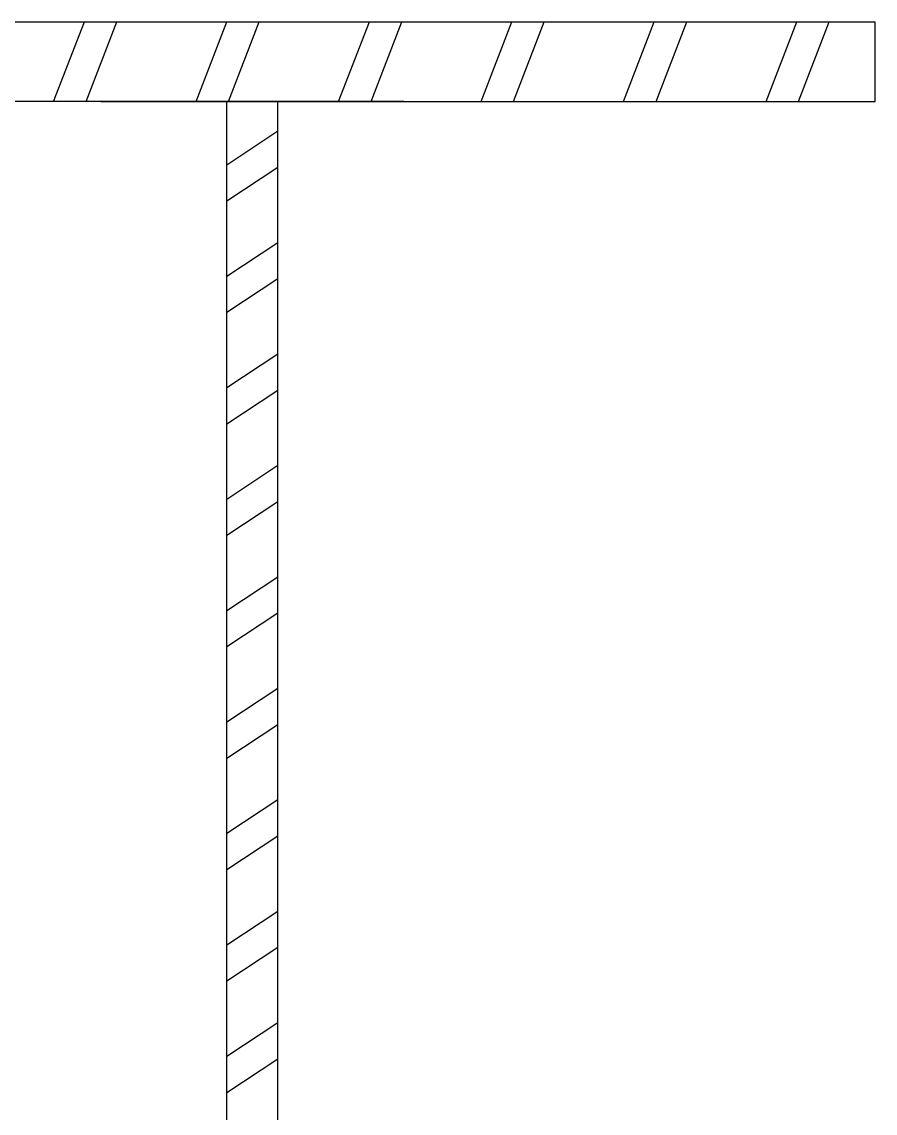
# Model space of a CAD drawing. Extents: x 4995099 to 5303443, y 4627657 to 4889583.
# Drawn here: x 5020904 to 5022808, y 4739797 to 4742233 of the extents above; entities that cross this region are included whole.
import ezdxf

# ---------------------------------------------------------------- set-up
doc = ezdxf.new("R2010")
doc.units = 0
doc.header["$LTSCALE"] = 1000
doc.header["$MEASUREMENT"] = 0
doc.layers.get('0').update_dxf_attribs({"color": 4, "linetype": 'CONTINUOUS'})
doc.layers.add('walraven', color=7, linetype='CONTINUOUS')

msp = doc.modelspace()

# ---------------------------------------------------------------- linework, layer by layer
for p, q in [((5020028.7, 4742233.2), (5022807.6, 4742233.2)), ((5020974.7, 4742055), (5021043.3, 4742233.2)), ((5021047.1, 4742055), (5021115.6, 4742233.2)), ((5021292.6, 4742055), (5021361.1, 4742233.2)), ((5021365, 4742055), (5021433.5, 4742233.2)), ((5021610.5, 4742055), (5021679, 4742233.2)), ((5021682.9, 4742055), (5021751.4, 4742233.2)), ((5021928.4, 4742055), (5021996.9, 4742233.2)), ((5022000.8, 4742055), (5022069.3, 4742233.2)), ((5022246.3, 4742055), (5022314.8, 4742233.2)), ((5022318.7, 4742055), (5022387.2, 4742233.2)), ((5022564.2, 4742055), (5022632.7, 4742233.2)), ((5022636.5, 4742055), (5022705.1, 4742233.2)), ((5022807.6, 4742055), (5022807.6, 4742233.2)), ((5021361.1, 4738985.2), (5021361.1, 4742055)), ((5021475.1, 4738985.2), (5021475.1, 4742055)), ((5021361.1, 4741914.3), (5021475.1, 4741989.5)), ((5021361.1, 4741833.5), (5021475.1, 4741908.7)), ((5021361.1, 4741665.5), (5021475.1, 4741740.7)), ((5021361.1, 4741584.7), (5021475.1, 4741659.9)), ((5021361.1, 4741416.7), (5021475.1, 4741491.9)), ((5021361.1, 4741335.9), (5021475.1, 4741411.1)), ((5021361.1, 4741167.9), (5021475.1, 4741243.1)), ((5021361.1, 4741087.1), (5021475.1, 4741162.4)), ((5021361.1, 4740919.1), (5021475.1, 4740994.3)), ((5021361.1, 4740838.4), (5021475.1, 4740913.6)), ((5021361.1, 4740670.4), (5021475.1, 4740745.6)), ((5021361.1, 4740589.6), (5021475.1, 4740664.8)), ((5021361.1, 4740421.6), (5021475.1, 4740496.8)), ((5021361.1, 4740340.8), (5021475.1, 4740416)), ((5021361.1, 4740172.8), (5021475.1, 4740248)), ((5021361.1, 4740092), (5021475.1, 4740167.2)), ((5021361.1, 4739924), (5021475.1, 4739999.2)), ((5021361.1, 4739843.2), (5021475.1, 4739918.5))]:
    msp.add_line(p, q)
at = {"layer": 'walraven'}
for p, q in [((5021756.3, 4742055), (5020028.7, 4742055)), ((5021079.9, 4742055), (5022807.6, 4742055))]:
    msp.add_line(p, q, dxfattribs=at)

doc.saveas('drawing.dxf')
